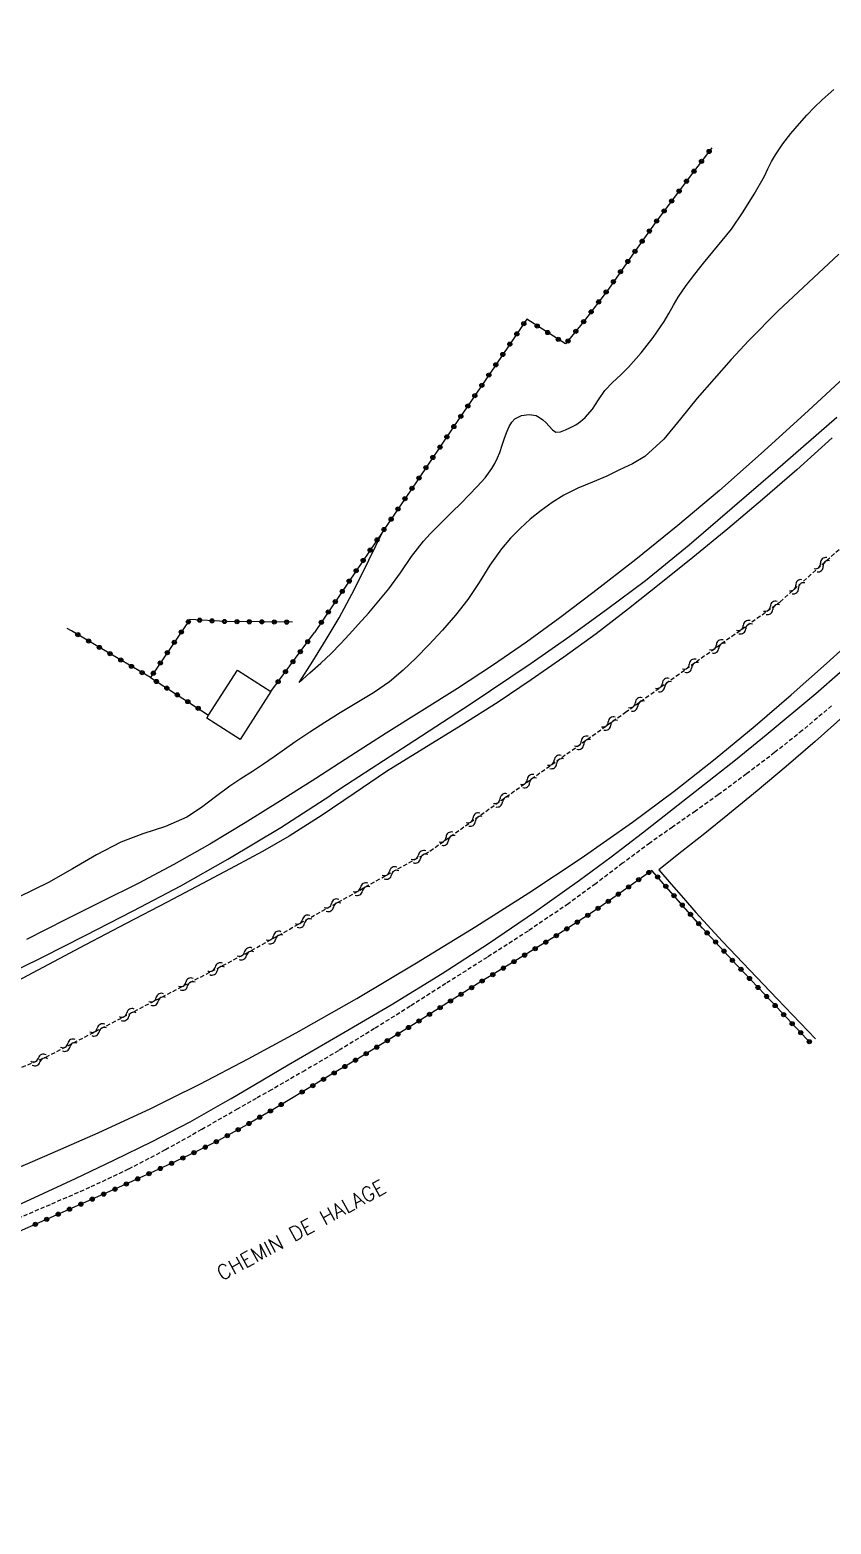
# Model space of a CAD drawing. Header units: millimetres. Extents: x 105000 to 106000, y 137000 to 138000.
# Drawn here: x 105545.3 to 105641.9, y 137123.7 to 137303.8 of the extents above; entities that cross this region are included whole.
import ezdxf

# ---------------------------------------------------------------- set-up
doc = ezdxf.new("R2010")
doc.units = ezdxf.units.MM
doc.linetypes.add('DASHED', pattern=[0.75, 0.5, -0.25])
doc.layers.get('0').update_dxf_attribs({"linetype": 'CONTINUOUS'})
for name, color, linetype in [('W0070', 7, 'DASHED'), ('W0071', 7, 'CONTINUOUS'), ('W0104', 1, 'CONTINUOUS'), ('W0211', 2, 'CONTINUOUS'), ('W0214', 2, 'CONTINUOUS'), ('W0323', 7, 'CONTINUOUS'), ('W0330', 7, 'CONTINUOUS'), ('W0500', 5, 'DASHED'), ('W0510', 5, 'CONTINUOUS'), ('W0989', 7, 'CONTINUOUS')]:
    doc.layers.add(name, color=color, linetype=linetype)
doc.styles.get("Standard").update_dxf_attribs({"font": 'romans.shx', "width": 0.85})

# ---------------------------------------------------------------- blocks, each defined once
blk = doc.blocks.new('t323o')
at = {"color": 0, "linetype": 'Continuous'}
for radius in [0.25, 0.15]:
    blk.add_circle((0, 0), radius, dxfattribs=at)
blk = doc.blocks.new('t500o')
at = {"color": 0, "linetype": 'Continuous'}
for centre, start, end in [((-0.5, 0.625), 216.8699, 323.1301), ((0.5, -0.125), 36.8699, 143.1301), ((0.5, -0.625), 36.8699, 143.1301), ((-0.5, 0.125), 216.8699, 323.1301)]:
    blk.add_arc(centre, 0.625, start, end, dxfattribs=at)

msp = doc.modelspace()

# ---------------------------------------------------------------- linework, layer by layer
at = {"layer": 'W0070'}
for points in [[(105641.94, 137222.32), (105638.4, 137219.33), (105635.07, 137216.68), (105631.68, 137214.11), (105628.26, 137211.58), (105625.52, 137209.63), (105622.76, 137207.71), (105620.01, 137205.77), (105616.74, 137203.34), (105613.49, 137200.88), (105610.2, 137198.47), (105605.34, 137195.17), (105600.39, 137191.99), (105595.42, 137188.84), (105591.13, 137186.11), (105586.81, 137183.41), (105582.47, 137180.75), (105578.44, 137178.37), (105574.39, 137176.04), (105572.56, 137175)], [(105572.56, 137175), (105570.32, 137173.73), (105565.96, 137171.24), (105561.58, 137168.78), (105557.13, 137166.45), (105552.45, 137164.25), (105547.69, 137162.18), (105542.92, 137160.14)]]:
    msp.add_lwpolyline(points, dxfattribs=at)
at = {"layer": 'W0071'}
for points in [[(105644.48, 137262.82), (105639.16, 137257.93), (105633.82, 137253.05), (105628.41, 137248.28), (105623.4, 137244.07), (105618.32, 137239.94), (105613.15, 137235.92), (105609.17, 137232.93), (105605.14, 137230.01), (105601.06, 137227.17), (105596.82, 137224.4), (105592.51, 137221.71), (105588.21, 137219.02), (105583.98, 137216.28), (105579.74, 137213.54), (105575.48, 137210.85), (105571.23, 137208.23), (105566.95, 137205.66), (105562.62, 137203.18), (105558.31, 137200.91), (105553.95, 137198.73), (105549.59, 137196.55), (105544.87, 137194.16)], [(105642.56, 137257.06), (105635.12, 137250.61), (105629.97, 137246.13), (105624.78, 137241.68), (105619.48, 137237.39), (105614.96, 137233.99), (105610.36, 137230.69), (105605.72, 137227.44), (105598.35, 137222.47), (105590.89, 137217.62), (105583.43, 137212.78)], [(105583.43, 137212.78), (105581.57, 137211.56)], [(105510.51, 137175), (105516.12, 137177.47), (105522.22, 137180.23), (105526.96, 137182.45), (105531.68, 137184.71), (105536.39, 137186.99), (105541.59, 137189.5), (105546.77, 137192.04), (105551.93, 137194.62), (105557.71, 137197.6), (105563.46, 137200.64), (105569.13, 137203.82), (105575.51, 137207.67), (105581.57, 137211.56)]]:
    msp.add_lwpolyline(points, dxfattribs=at)
at = {"layer": 'W0104'}
msp.add_lwpolyline([(105566.6, 137220.85), (105566.82, 137221.21), (105570.28, 137226.61), (105574.3, 137224.03), (105570.62, 137218.27)], close=True, dxfattribs=at)
at = {"layer": 'W0211'}
for points in [[(105577.75, 137225.12), (105579.04, 137226.29), (105580.34, 137227.45), (105581.6, 137228.64), (105582.71, 137229.78), (105583.79, 137230.95), (105584.86, 137232.14), (105586.12, 137233.54), (105587.35, 137234.97), (105588.55, 137236.42), (105589.95, 137238.34), (105591.29, 137240.3), (105592.74, 137242.17), (105593.53, 137243.03), (105594.35, 137243.87), (105595.17, 137244.7), (105596.2, 137245.72), (105597.24, 137246.72), (105598.25, 137247.75), (105599.21, 137248.76), (105600.15, 137249.8), (105600.97, 137250.91), (105601.33, 137251.54), (105601.65, 137252.2), (105601.95, 137252.86), (105602.23, 137253.72), (105602.48, 137254.6), (105602.8, 137255.43), (105603.07, 137255.98), (105603.38, 137256.5), (105603.76, 137256.92), (105604.54, 137257.3), (105605.46, 137257.44), (105606.32, 137257.31), (105606.73, 137257.09), (105607.12, 137256.78), (105607.5, 137256.45), (105607.89, 137256.03), (105608.27, 137255.59), (105608.68, 137255.31), (105609.25, 137255.34), (105609.86, 137255.57), (105610.45, 137255.86), (105611.08, 137256.2), (105611.68, 137256.61), (105612.24, 137257.06), (105613.1, 137258.06), (105613.82, 137259.21), (105614.6, 137260.32), (105615.53, 137261.28), (105616.51, 137262.2), (105617.46, 137263.14), (105618.99, 137264.88), (105620.44, 137266.71), (105621.76, 137268.63), (105622.32, 137269.61), (105622.86, 137270.61), (105623.43, 137271.59), (105624.4, 137272.99), (105625.44, 137274.35), (105626.5, 137275.68), (105627.62, 137277.05), (105628.76, 137278.4), (105629.85, 137279.79), (105631.27, 137281.86), (105632.59, 137283.99), (105633.83, 137286.18), (105634.27, 137287.04), (105634.7, 137287.91), (105635.17, 137288.75), (105636.06, 137290.06), (105637.04, 137291.32), (105638.07, 137292.52), (105638.95, 137293.51), (105639.87, 137294.46), (105640.82, 137295.38), (105641.51, 137296), (105642.22, 137296.6)], [(105642.83, 137276.76), (105639.15, 137273.35), (105635.49, 137269.91), (105631.95, 137266.36), (105629.84, 137264.06), (105627.78, 137261.72), (105625.72, 137259.39), (105623.72, 137256.91), (105621.71, 137254.45), (105619.4, 137252.37), (105617.94, 137251.5), (105616.38, 137250.75), (105614.82, 137250.02), (105613.09, 137249.27), (105611.34, 137248.54), (105609.66, 137247.7), (105608.25, 137246.82), (105606.9, 137245.85), (105605.6, 137244.81), (105604.38, 137243.7), (105603.22, 137242.51), (105602.12, 137241.26), (105600.71, 137239.28), (105599.43, 137237.18), (105598.08, 137235.14), (105596.58, 137233.26), (105595.01, 137231.44), (105593.37, 137229.68), (105591.85, 137228.12), (105590.28, 137226.61), (105588.62, 137225.2), (105586.7, 137223.88), (105584.68, 137222.68), (105582.66, 137221.46), (105580.84, 137220.31), (105579.03, 137219.14), (105577.23, 137217.95), (105575.97, 137217.07), (105574.71, 137216.18), (105573.45, 137215.3), (105572.09, 137214.4), (105570.72, 137213.52), (105569.36, 137212.62), (105567.65, 137211.35), (105565.96, 137210.06), (105564.19, 137208.91), (105561.61, 137207.77), (105558.9, 137206.89), (105556.24, 137205.89), (105553.29, 137204.36), (105550.42, 137202.67), (105547.52, 137201.03), (105543.96, 137199.28)], [(105569.54, 137175), (105572.47, 137176.73), (105576.4, 137179.05), (105582.63, 137182.65), (105588.84, 137186.28), (105594.98, 137190.04), (105600.57, 137193.68), (105606.1, 137197.43), (105611.55, 137201.3), (105615.36, 137204.13), (105619.13, 137207.02), (105622.88, 137209.93), (105626.63, 137212.86), (105630.36, 137215.82), (105634.05, 137218.81), (105640.02, 137223.82), (105645.89, 137228.93)], [(105539.82, 137160.34), (105545.31, 137162.81), (105550.77, 137165.35), (105555.4, 137167.56), (105560.01, 137169.82), (105564.57, 137172.19), (105568.54, 137174.41), (105569.54, 137175)]]:
    msp.add_lwpolyline(points, dxfattribs=at)
at = {"layer": 'W0214'}
msp.add_lwpolyline([(105577.75, 137225.12), (105579.37, 137227.71), (105580.99, 137230.3), (105582.54, 137232.92), (105584.39, 137236.38), (105586.12, 137239.89), (105587.86, 137243.4)], dxfattribs=at)
at = {"layer": 'W0323'}
for points in [[(105627.49, 137289.57), (105625.3, 137286.69), (105620.79, 137280.68), (105617.89, 137276.63), (105615.02, 137272.56), (105612.02, 137268.59), (105611.3, 137267.7), (105610.58, 137266.82), (105609.86, 137265.94), (105605.18, 137268.92)], [(105605.18, 137268.92), (105600.77, 137262.43), (105596.36, 137255.94), (105591.95, 137249.44), (105587.86, 137243.4), (105587.82, 137243.34), (105583.7, 137237.24), (105579.57, 137231.14)], [(105576.92, 137232.41), (105568.86, 137232.47), (105564.55, 137232.71), (105559.79, 137225.73), (105566.82, 137221.21)], [(105559.79, 137225.73), (105555.04, 137228.53), (105550.29, 137231.34), (105549.76, 137231.65)], [(105574.3, 137224.03), (105579.57, 137231.14)], [(105639.37, 137181.69), (105638.93, 137182.17), (105634.73, 137186.62), (105630.53, 137191.05), (105626.39, 137195.53), (105624.33, 137197.84), (105622.29, 137200.16), (105620.25, 137202.48), (105617.76, 137200.71), (105615.27, 137198.94), (105612.75, 137197.2), (105608.34, 137194.36), (105603.85, 137191.62), (105599.37, 137188.87), (105595.61, 137186.5), (105591.86, 137184.12), (105588.08, 137181.77), (105584.79, 137179.76), (105581.48, 137177.78), (105578.15, 137175.81), (105576.8, 137175)], [(105576.8, 137175), (105574.79, 137173.8), (105571.42, 137171.8), (105567.99, 137169.91), (105565.42, 137168.63), (105562.82, 137167.4), (105560.21, 137166.19), (105555.96, 137164.26), (105551.69, 137162.37), (105547.42, 137160.49), (105542.88, 137158.46), (105538.34, 137156.43), (105533.79, 137154.42), (105530, 137152.76), (105526.21, 137151.1), (105522.42, 137149.43), (105517.66, 137147.29), (105512.91, 137145.12), (105508.16, 137142.95), (105511.21, 137139.7), (105514.26, 137136.44), (105517.29, 137133.18), (105522.58, 137127.34), (105525.83, 137123.69)]]:
    msp.add_lwpolyline(points, dxfattribs=at)
at = {"layer": 'W0330'}
for points in [[(105643.71, 137221.35), (105639.95, 137218.01), (105636.47, 137215.02), (105632.95, 137212.07), (105629.41, 137209.16), (105626.65, 137206.94), (105623.88, 137204.75), (105621.11, 137202.55)], [(105621.11, 137202.55), (105622.59, 137200.84), (105624.07, 137199.13), (105625.57, 137197.42), (105628.79, 137193.91), (105632.08, 137190.46), (105635.38, 137187.02), (105640.01, 137182.16)]]:
    msp.add_lwpolyline(points, dxfattribs=at)
at = {"layer": 'W0500'}
msp.add_lwpolyline([(105535.31, 137175), (105547.19, 137179.97), (105571.3, 137192.46), (105593.51, 137204.82), (105617.07, 137221.54), (105635.73, 137234.86), (105652.76, 137249.95), (105668, 137264.7), (105682.88, 137281.55), (105698.39, 137299.04), (105714.46, 137318.45), (105727.33, 137338.49), (105740.08, 137356.33), (105748.33, 137371.92)], dxfattribs=at)
at = {"layer": 'W0510'}
for points in [[(105642.01, 137254.63), (105637.76, 137250.75), (105633.62, 137247.17), (105629.42, 137243.66), (105625.19, 137240.2), (105621.34, 137237.09), (105617.46, 137234.01), (105613.53, 137231.01), (105609.65, 137228.19), (105605.71, 137225.45), (105601.73, 137222.77), (105597.28, 137219.93), (105592.77, 137217.17), (105588.26, 137214.42), (105584.37, 137211.77), (105580.49, 137209.12), (105576.52, 137206.61), (105573.3, 137204.76), (105570.03, 137203), (105566.75, 137201.25), (105561.83, 137198.64), (105556.89, 137196.07), (105551.95, 137193.49), (105547.51, 137191.13), (105543.06, 137188.77)], [(105562.27, 137175), (105565.74, 137176.72), (105571.59, 137179.77), (105577.38, 137182.92), (105584.68, 137187.04), (105591.9, 137191.32), (105599.03, 137195.72), (105605.42, 137199.78), (105611.74, 137203.95), (105617.94, 137208.29), (105622.95, 137212.05), (105627.88, 137215.93), (105632.72, 137219.91), (105637.06, 137223.64), (105641.33, 137227.44), (105645.58, 137231.28)], [(105540.6, 137165.27), (105547.05, 137168.03), (105553.48, 137170.84), (105559.84, 137173.79), (105562.27, 137175)]]:
    msp.add_lwpolyline(points, dxfattribs=at)

# ---------------------------------------------------------------- block references
at = {"layer": 'W0323'}
for p, rotation in [((105626.26, 137287.95), 232.6709160402355), ((105627.17, 137289.14), 232.6709160402355), ((105625.35, 137286.76), 232.6709160402355), ((105623.55, 137284.36), 233.1072176078872), ((105624.45, 137285.56), 233.1072176078872), ((105622.65, 137283.16), 233.1072176078872), ((105620.84, 137280.76), 233.1072176078872), ((105621.75, 137281.96), 233.1072176078872), ((105619.97, 137279.54), 234.4690073618235), ((105618.23, 137277.1), 234.4690073618235), ((105619.1, 137278.32), 234.4690073618235), ((105617.36, 137275.88), 234.7497948277217), ((105615.63, 137273.43), 234.7497948277217), ((105616.49, 137274.65), 234.7497948277217), ((105614.75, 137272.21), 232.9781550489134), ((105612.95, 137269.81), 232.9781550489134), ((105613.85, 137271.01), 232.9781550489134), ((105604.82, 137268.39), 235.8036202778704), ((105606.44, 137268.11), 147.5676243718532), ((105612.04, 137268.62), 232.9781550489134), ((105603.13, 137265.91), 235.8036202778704), ((105603.98, 137267.15), 235.8036202778704), ((105607.71, 137267.31), 147.5676243718532), ((105608.98, 137266.5), 147.5676243718532), ((105610.15, 137266.29), 230.6645838118401), ((105611.1, 137267.45), 230.6257000834825), ((105602.29, 137264.67), 235.8036202778704), ((105601.45, 137263.43), 235.8036202778704), ((105599.76, 137260.95), 235.7995158697161), ((105600.61, 137262.19), 235.7995158697161), ((105598.92, 137259.71), 235.7995158697161), ((105597.23, 137257.22), 235.7995158697161), ((105598.08, 137258.46), 235.7995158697161), ((105596.39, 137255.98), 235.7995158697161), ((105594.71, 137253.5), 235.8400896657881), ((105595.55, 137254.74), 235.8400896657881), ((105593.86, 137252.26), 235.8400896657881), ((105592.18, 137249.78), 235.8400896657881), ((105593.02, 137251.02), 235.8400896657881), ((105591.34, 137248.54), 235.9159213563888), ((105590.5, 137247.29), 235.9159213563888), ((105588.82, 137244.81), 235.9159213563888), ((105589.66, 137246.05), 235.9159213563888), ((105587.97, 137243.57), 235.9159213563888), ((105586.29, 137241.08), 235.9409972848243), ((105587.13, 137242.32), 235.9409972848243), ((105585.45, 137239.84), 235.9409972848243), ((105583.77, 137237.35), 235.9409972848243), ((105584.61, 137238.6), 235.9409972848243), ((105582.93, 137236.11), 235.9517980638582), ((105581.25, 137233.62), 235.9517980638582), ((105582.09, 137234.87), 235.9517980638582), ((105564.37, 137232.44), 235.6594061767449), ((105565.73, 137232.64), 176.8341818737331), ((105567.23, 137232.56), 176.8341818737331), ((105568.73, 137232.48), 176.8341818737331), ((105570.23, 137232.46), 179.5597089234466), ((105571.73, 137232.45), 179.5597089234466), ((105573.23, 137232.44), 179.5597089234466), ((105574.73, 137232.42), 179.5597089234466), ((105576.23, 137232.41), 179.5597089234466), ((105580.41, 137232.38), 235.9517980638582), ((105551.05, 137230.89), 149.4122343846338), ((105552.35, 137230.13), 149.4122343846338), ((105562.68, 137229.97), 235.6594061767449), ((105563.53, 137231.21), 235.6594061767449), ((105578.77, 137230.05), 53.43954730940526), ((105553.64, 137229.36), 149.4122343846338), ((105554.93, 137228.6), 149.4122343846338), ((105561.84, 137228.73), 235.6594061767449), ((105577.88, 137228.85), 53.43954730940526), ((105556.22, 137227.84), 149.4069463372447), ((105557.51, 137227.07), 149.4069463372447), ((105558.8, 137226.31), 149.4069463372447), ((105560.99, 137227.49), 235.6594061767449), ((105576.09, 137226.44), 53.43954730940526), ((105576.98, 137227.64), 53.43954730940526), ((105560.14, 137226.25), 235.6594061767449), ((105560.51, 137225.26), 327.3034562228285), ((105575.2, 137225.23), 53.43954730940526), ((105561.78, 137224.45), 327.3034562228285), ((105563.04, 137223.64), 327.3034562228285), ((105564.3, 137222.83), 327.3034562228285), ((105565.56, 137222.02), 327.3034562228285), ((105618.68, 137201.36), 215.4570930633302), ((105619.9, 137202.23), 215.4570930633302), ((105620.96, 137201.68), 131.3149420090452), ((105616.23, 137199.62), 215.4570930639325), ((105617.46, 137200.49), 215.4570930639325), ((105621.95, 137200.56), 131.3149420090452), ((105622.94, 137199.43), 131.3271806439687), ((105613.78, 137197.91), 214.6465546031386), ((105615.01, 137198.76), 214.6465546031386), ((105623.93, 137198.3), 131.3271806439687), ((105611.28, 137196.25), 212.7791501650723), ((105612.54, 137197.06), 212.7791501650723), ((105624.92, 137197.18), 131.7089527775245), ((105625.92, 137196.06), 131.7089527775245), ((105608.75, 137194.62), 212.7791501650723), ((105610.01, 137195.44), 212.7791501650723), ((105626.93, 137194.95), 132.7168156753721), ((105604.92, 137192.27), 211.3975238892438), ((105606.2, 137193.05), 211.3975238892438), ((105607.48, 137193.83), 211.3975238892438), ((105627.95, 137193.85), 132.7168156753721), ((105628.96, 137192.75), 132.7168156753721), ((105602.36, 137190.7), 211.4910722509993), ((105603.64, 137191.49), 211.4910722509993), ((105629.98, 137191.64), 132.7168156753721), ((105631.01, 137190.55), 133.4740660825859), ((105599.8, 137189.14), 211.4910722509993), ((105601.08, 137189.92), 211.4910722509993), ((105632.04, 137189.46), 133.4740660825859), ((105595.99, 137186.74), 212.2676171256579), ((105597.26, 137187.54), 212.2676171256579), ((105598.53, 137188.34), 212.2676171256579), ((105633.07, 137188.37), 133.4740660825859), ((105634.1, 137187.28), 133.4740660825859), ((105593.46, 137185.13), 212.3674046558651), ((105594.73, 137185.94), 212.3674046558651), ((105635.13, 137186.19), 133.3478866102377), ((105636.16, 137185.1), 133.3478866102377), ((105590.92, 137183.54), 211.920696919515), ((105592.19, 137184.33), 212.3674046558651), ((105637.19, 137184.01), 133.3478866102377), ((105588.37, 137181.95), 211.920696919515), ((105589.65, 137182.74), 211.920696919515), ((105638.22, 137182.92), 133.3478866102377), ((105639.25, 137181.83), 132.7626392612664), ((105584.53, 137179.61), 210.9382940061671), ((105585.81, 137180.39), 211.3099503828636), ((105587.09, 137181.17), 211.3099503828636), ((105581.96, 137178.07), 210.9382940061671), ((105583.24, 137178.84), 210.9382940061671), ((105579.38, 137176.54), 210.6506679568877), ((105580.67, 137177.3), 210.6506679568877), ((105575.56, 137174.26), 210.8798436164788), ((105578.09, 137175.77), 210.8890229490787), ((105572.98, 137172.73), 210.5952435830665), ((105574.27, 137173.49), 210.5952435830665), ((105569.07, 137170.51), 208.8684733933387), ((105570.38, 137171.23), 208.8684733933387), ((105571.69, 137171.97), 210.5952435830665), ((105566.41, 137169.12), 206.5828975492569), ((105567.75, 137169.79), 206.5828975492569), ((105562.35, 137167.18), 204.9060607374071), ((105563.71, 137167.82), 205.3433307375775), ((105565.06, 137168.46), 205.3433307375775), ((105558.26, 137165.3), 204.4459861854762), ((105559.63, 137165.92), 204.4459861854762), ((105560.99, 137166.55), 204.9060607374071), ((105554.16, 137163.46), 203.7706108175055), ((105555.53, 137164.06), 203.7706108175055), ((105556.9, 137164.68), 204.4459861854762), ((105550.04, 137161.64), 203.7867891140588), ((105551.41, 137162.25), 203.7867891140588), ((105552.78, 137162.85), 203.7706108175055), ((105545.92, 137159.82), 204.0549071026293), ((105547.29, 137160.43), 204.0549071026293), ((105548.67, 137161.04), 203.7867891140588)]:
    msp.add_blockref('t323o', p, dxfattribs=dict(at, rotation=rotation))
at = {"layer": 'W0500'}
for p, rotation in [((105640.77, 137239.33), 41.52460895041654), ((105637.78, 137236.67), 41.52460895041654), ((105634.7, 137234.12), 35.53099464523819), ((105631.44, 137231.8), 35.53099464523819), ((105628.19, 137229.48), 35.53099464523819), ((105624.93, 137227.15), 35.53099464523819), ((105621.68, 137224.83), 35.53099464523819), ((105618.42, 137222.5), 35.53099464523819), ((105615.16, 137220.18), 35.35463659034764), ((105611.9, 137217.87), 35.35463659034764), ((105608.64, 137215.55), 35.35463659034764), ((105605.38, 137213.24), 35.35463659034764), ((105602.11, 137210.93), 35.35463659034764), ((105598.85, 137208.61), 35.35463659034764), ((105595.59, 137206.3), 35.35463659034764), ((105592.24, 137204.12), 29.1014623090292), ((105588.75, 137202.17), 29.1014623090292), ((105585.25, 137200.22), 29.1014623090292), ((105581.76, 137198.28), 29.1014623090292), ((105578.26, 137196.33), 29.1014623090292), ((105574.77, 137194.39), 29.1014623090292), ((105571.27, 137192.44), 27.37184774532254), ((105567.72, 137190.6), 27.37184774532254), ((105564.17, 137188.77), 27.37184774532254), ((105560.62, 137186.93), 27.37184774532254), ((105557.06, 137185.09), 27.37184774532254), ((105553.51, 137183.25), 27.37184774532254), ((105549.96, 137181.41), 27.37184774532254), ((105546.38, 137179.63), 22.72013879104967)]:
    msp.add_blockref('t500o', p, dxfattribs=dict(at, rotation=rotation))

# ---------------------------------------------------------------- texts
at = {"layer": 'W0989'}
msp.add_text('CHEMIN DE HALAGE', height=1.75, rotation=28.3218, dxfattribs=at).set_placement((105568.39, 137152.98))

doc.saveas('drawing.dxf')
